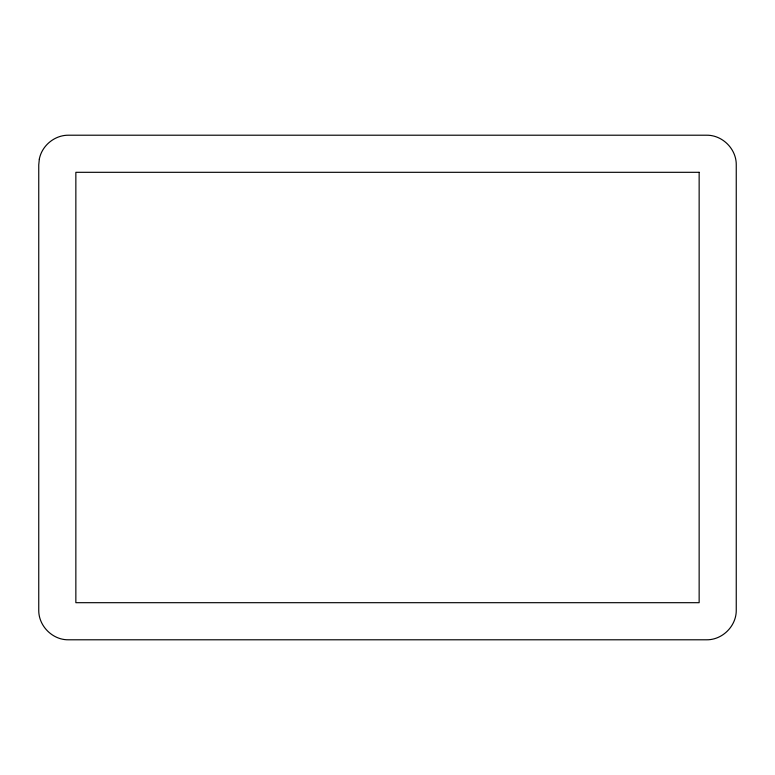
<?xml version="1.0" encoding="UTF-8"?>
<svg xmlns="http://www.w3.org/2000/svg" width="775" height="775" viewBox="0 0 775 775"><rect width="100%" height="100%" fill="white"/><g stroke="black" fill="none" stroke-linecap="round" stroke-linejoin="round"><path stroke-width="1.16" d="M39.322 159.108L38.75 164.891L38.75 610.109C38.508 625.977 52.555 640.024 68.433 639.792L706.567 639.792C722.445 640.024 736.492 625.977 736.25 610.109L736.25 164.891C736.492 149.023 722.445 134.976 706.567 135.208L68.433 135.208C54.647 135.121 41.918 145.564 39.322 159.108M699.147 172.312L75.853 172.312L75.853 602.688L699.147 602.688L699.147 172.312"/></g></svg>
